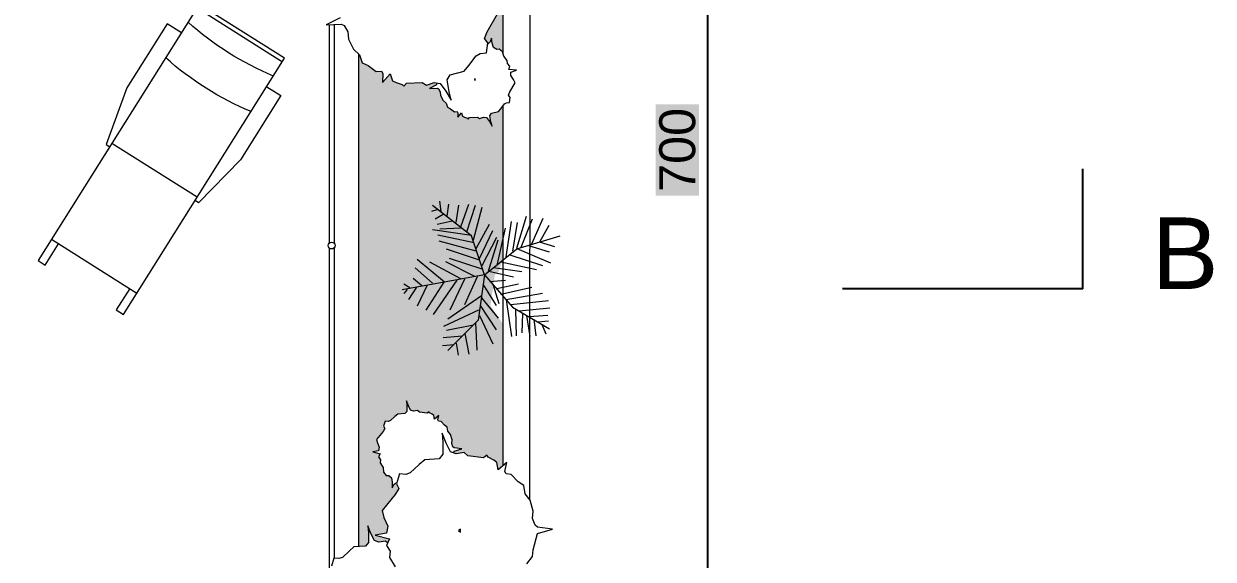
# Model space of a CAD drawing. Header units: millimetres. Extents: x 930 to 6336, y 2219 to 4338.
# Drawn here: x 5452.2 to 5947, y 3071.3 to 3293.9 of the extents above; entities that cross this region are included whole.
import ezdxf

# ---------------------------------------------------------------- set-up
doc = ezdxf.new("R2010")
doc.units = ezdxf.units.MM
for name, color, linetype, lineweight in [('arredi', 5, 'Continuous', 18), ('piante', 102, 'Continuous', 18), ('QUOTE', 3, 'Continuous', 9), ('serramenti e scale', 4, 'Continuous', 18)]:
    doc.layers.add(name, color=color, linetype=linetype, lineweight=lineweight)
doc.layers.add('dettagli', color=6, linetype='Continuous')
doc.styles.get("Standard").update_dxf_attribs({"font": 'arial.ttf'})
doc.dimstyles.new('ook', dxfattribs={"dimtxt": 15, "dimasz": 10, "dimexe": 10, "dimexo": 10, "dimgap": 5, "dimtad": 1, "dimtoh": 1, "dimdec": 0, "dimzin": 0, "dimdsep": 46, "dimtxsty": 'Standard', "dimblk": 'OBLIQUE', "dimcen": 0.09, "dimdle": 10, "dimclrt": 3, "dimadec": 0, "dimazin": 0, "dimtfac": 1, "dimtdec": 0, "dimtofl": 0, "dimtmove": 0, "dimatfit": 3, "dimldrblk": 'OBLIQUE', "dimfxl": 1, "dimtfill": 2, "dimtfillclr": 250, "dimtolj": 1, "dimtzin": 0, "dimarcsym": 0})
pattern_1 = [(127.5, (-69208.5735, -55951.5872), (-5.7804713, -0.18898007), [0, -4.56, 0, -5.1, 0, -4.875]), (97.5, (-69208.5735, -55951.587), (-8.4664382, 5.3093301), [0, -2.46, 0, -4.11, 0, -1.575]), (57.5, (-69208.5735, -55955.277), (-0.01697716, 9.34242559), [0, -1.5, 0, -5.4, 0, -7.05]), (47.5, (-69208.5735, -55955.277), (-2.6330267, 9.0183798), [0, -0.75, 0, -3.54, 0, -4.05])]

# ---------------------------------------------------------------- blocks, each defined once
blk = doc.blocks.new('SOL')
for p, q in [((-0.6316, 0.1064), (-0.9872, 0.0302)), ((-0.1744, 0.1064), (-0.6316, 0.1064)), ((-0.1744, 0.0048), (-0.1744, 0.1064)), ((-1.6476, -0.6048), (-1.6476, 0.0048)), ((-0.9872, 0.0302), (-0.9872, 0.0048)), ((-0.9618, -0.6048), (-0.9618, 0.0048)), ((0.0034, -0.6048), (0.0034, 0.0048)), ((-0.9872, -0.6302), (-0.9872, -0.6048)), ((-0.6316, -0.7064), (-0.9872, -0.6302)), ((-0.1744, -0.6048), (-0.1744, -0.7064)), ((-0.1744, -0.7064), (-0.6316, -0.7064))]:
    blk.add_line(p, q)
blk.add_lwpolyline([(-1.6476, -0.046), (-1.8, -0.046), (-1.8, 0.0048), (0.0288, 0.0048), (0.0288, -0.6048), (-1.8, -0.6048), (-1.8, -0.554), (-1.6476, -0.554)])
for centre in [(1.4512, -0.3), (1.7052, -0.3)]:
    blk.add_arc(centre, 1.829, 170.40687, 189.59313)
blk = doc.blocks.new('_Oblique')
at = {"color": 0, "linetype": 'ByBlock', "lineweight": -2}
blk.add_line((-0.5, -0.5), (0.5, 0.5), dxfattribs=at)
blk = doc.blocks.new('*D60')
at = {"layer": 'Defpoints', "color": 0, "transparency": 16777216}
for p in [(5662.93, 3591.3), (5736.82, 3591.3), (5662.69, 2891.58)]:
    blk.add_point(p, dxfattribs=at)
at = {"layer": 'QUOTE', "color": 0, "lineweight": -2, "transparency": 16777216}
for p, q in [((5736.82, 2881.58), (5736.82, 3601.3)), ((5672.93, 3591.3), (5746.82, 3591.3)), ((5672.69, 2891.58), (5746.82, 2891.58))]:
    blk.add_line(p, q, dxfattribs=at)
at = {"layer": 'QUOTE', "color": 0, "lineweight": -2, "transparency": 16777216, "xscale": 10, "yscale": 10, "zscale": 10}
for p, rotation in [((5736.82, 3591.3), 90), ((5736.82, 2891.58), 270)]:
    blk.add_blockref('_Oblique', p, dxfattribs=dict(at, rotation=rotation))
at = {"layer": 'QUOTE', "color": 3, "transparency": 16777216, "insert": (5724.16, 3241.44), "char_height": 15, "attachment_point": 5, "rotation": 90, "bg_fill": 1, "box_fill_scale": 1.1, "bg_fill_color": 250, "bg_fill_transparency": 0}
blk.add_mtext('\\A1;700', dxfattribs=at)

msp = doc.modelspace()

# ---------------------------------------------------------------- hatches: boundary and pattern name
at = {"layer": 'piante'}
h = msp.add_hatch(dxfattribs=at)
h.set_pattern_fill('AR-SAND', color=256, scale=3, angle=90, style=0)
h.set_pattern_definition(pattern_1)
h.paths.add_polyline_path([(5615.34, 3488.82), (5614.23, 3491.55), (5613.23, 3495.41), (5611.08, 3497.35), (5606.87, 3495.13), (5610.63, 3500.08), (5608.98, 3500.89), (5608.77, 3499.73), (5606.32, 3498.46), (5605.23, 3496.8), (5605.86, 3493.58), (5606.85, 3490.24), (5605.23, 3492.69), (5605.91, 3506.21), (5600.86, 3525.12), (5596.86, 3522.45), (5591.89, 3519.6), (5591.58, 3494.07), (5591.58, 3398.43), (5599.43, 3392.32), (5599.49, 3392.31), (5603.01, 3381.74), (5604.05, 3382.57), (5604.1, 3382.73), (5604.22, 3382.7), (5603.01, 3381.74), (5608.8, 3375.06), (5608.88, 3375.08), (5608.9, 3374.94), (5603.01, 3381.74), (5601.26, 3369.45), (5594.58, 3362.77), (5591.58, 3362.49), (5591.58, 3318.74), (5593.16, 3320.49), (5594.14, 3323.96), (5596.71, 3324.41), (5598.66, 3325.37), (5599.82, 3327.84), (5603.5, 3329.52), (5606.98, 3329.3), (5610.37, 3331.13), (5611.23, 3333.76), (5613.23, 3331.42), (5616.42, 3331.36), (5619.43, 3332.29), (5621.84, 3330.65), (5625.49, 3329.43), (5628.48, 3332.01), (5629.5, 3335.29), (5630.27, 3330.88), (5631.41, 3327.36), (5634.07, 3325.76), (5636.13, 3326.12), (5638.9, 3323.91), (5639.82, 3320.15), (5642.79, 3316.75), (5642.99, 3314.1), (5644.95, 3311.96), (5644.12, 3309.13), (5650.31, 3308.55), (5645.82, 3306.95), (5645.8, 3304.05), (5647.97, 3300.71), (5649.23, 3298.04), (5644.99, 3290.48), (5643.86, 3287.81), (5645.24, 3285.99), (5645.16, 3285.39), (5646.23, 3286.31), (5646.73, 3287.95), (5647.12, 3285.75), (5647.69, 3283.99), (5649.02, 3283.19), (5650.05, 3283.36), (5651.43, 3282.26), (5651.58, 3281.67), (5651.58, 3407.34), (5651.01, 3411.24), (5641.95, 3421.69), (5636.55, 3437.89), (5636.44, 3437.98), (5636.53, 3437.97), (5641.95, 3421.69), (5643.55, 3422.97), (5643.63, 3423.22), (5643.81, 3423.18), (5650.99, 3428.92), (5651.58, 3432.84), (5651.58, 3464.36), (5650.92, 3464.02), (5650.24, 3462.98), (5650.63, 3460.97), (5651.25, 3458.88), (5650.24, 3460.41), (5648.69, 3462.43), (5647.51, 3462.68), (5645.01, 3461.01), (5643.46, 3461.1), (5640.96, 3461.35), (5640.05, 3461.04), (5639.07, 3460.16), (5637.32, 3461.38), (5637.11, 3462.5), (5635.74, 3462.99), (5631.53, 3463.98), (5630.97, 3465.35), (5630.47, 3467.28), (5629.39, 3468.25), (5627.29, 3467.14), (5629.17, 3469.61), (5627.84, 3470.26), (5627.72, 3471.7), (5626.81, 3472.67), (5626.56, 3474.92), (5625.48, 3476.53), (5625.61, 3478.3), (5626.43, 3478.93), (5626.74, 3480.46), (5625.83, 3482.07), (5624.47, 3483.84), (5626.02, 3483.11), (5627.42, 3483.27), (5626.93, 3483.61), (5626.51, 3485.86), (5623.78, 3486.84)])
h.paths.add_polyline_path([(5617.89, 3390.59), (5617.93, 3390.57), (5617.95, 3390.6)], flags=16)
h.paths.add_polyline_path([(5591.58, 3578.8), (5591.58, 3544), (5592.38, 3516.95), (5594.49, 3516.93), (5597.27, 3503.91), (5598.73, 3521.05), (5598.36, 3505.55), (5598.5, 3530.09), (5605.78, 3521.77), (5610.24, 3533.93), (5611.61, 3534.73), (5607.2, 3539.4), (5611.63, 3536.03), (5614.35, 3537.09), (5615.08, 3537.91), (5614.7, 3540.96), (5617.23, 3539.83), (5620.87, 3541.09), (5623.06, 3543.8), (5626.78, 3545.38), (5629.38, 3544.56), (5631.41, 3545.35), (5633.48, 3546.94), (5636.7, 3545.32), (5639.35, 3545.3), (5642.82, 3548.49), (5644.64, 3551.68), (5644.19, 3548), (5644.35, 3544.79), (5646.01, 3543.49), (5649.56, 3543.15), (5651.58, 3542.62), (5651.58, 3578.8)])
h = msp.add_hatch(dxfattribs=at)
h.set_pattern_fill('AR-SAND', color=256, scale=3, angle=90, style=0)
h.set_pattern_definition(pattern_1)
h.paths.add_polyline_path([(5629.92, 3052.65), (5627.12, 3051.84), (5625.66, 3046.46), (5625.45, 3044.19), (5623.57, 3041.74), (5621.49, 3039.79), (5621.07, 3038.16), (5622.53, 3036.05), (5624.62, 3033.93), (5621.9, 3035.07), (5618.15, 3035.4), (5616.48, 3034.09), (5615.23, 3031.49), (5613.14, 3031.49), (5611.47, 3031), (5610.22, 3029.21), (5607.09, 3028.4), (5604.38, 3029.05), (5601.45, 3028.07), (5600.41, 3026.12), (5599.16, 3028.23), (5596.65, 3028.72), (5594.15, 3028.4), (5592.48, 3030.02), (5591.58, 3030.51), (5591.58, 2897.65), (5651.58, 2897.65), (5651.58, 3057.54), (5651.09, 3056.51), (5648.48, 3056.51), (5646.39, 3055.9), (5644.83, 3053.67), (5640.91, 3052.65), (5637.52, 3053.46), (5633.87, 3052.24), (5632.57, 3049.8), (5631, 3052.44)])
h.paths.add_polyline_path([(5603.95, 2978.92), (5604.01, 2978.9), (5604.04, 2978.95)], flags=16)
h.paths.add_polyline_path([(5609.61, 3268.62), (5607.09, 3269.42), (5605.63, 3270.2), (5604.59, 3273.12), (5601.52, 3269.48), (5601.66, 3273.23), (5600.97, 3274.14), (5598.88, 3273.98), (5595.53, 3276.49), (5592.94, 3277.7), (5591.83, 3281.01), (5591.58, 3281.24), (5591.58, 3076.55), (5594.36, 3076.74), (5595.61, 3078.21), (5595.61, 3082.27), (5595.4, 3085.2), (5596.65, 3081.95), (5598.12, 3079.02), (5599.99, 3078.37), (5602.71, 3078.86), (5603.58, 3078.06), (5604.39, 3079.71), (5598.4, 3081.34), (5603.09, 3082.15), (5603.61, 3085), (5602.05, 3088.66), (5601.26, 3091.51), (5606.74, 3098.22), (5608.31, 3100.67), (5607.26, 3102.7), (5607.45, 3103.27), (5606.24, 3102.55), (5605.46, 3101.02), (5605.46, 3103.26), (5605.19, 3105.09), (5604.02, 3106.11), (5602.98, 3106.11), (5601.8, 3107.43), (5601.67, 3109.36), (5600.5, 3111.3), (5600.63, 3112.62), (5599.85, 3113.84), (5600.5, 3115.16), (5597.5, 3115.98), (5599.85, 3116.38), (5600.11, 3117.81), (5599.33, 3119.64), (5598.93, 3121.06), (5601.67, 3124.42), (5602.46, 3125.64), (5601.93, 3126.66), (5602.59, 3128.69), (5603.89, 3128.59), (5604.8, 3128.9), (5606.63, 3130.63), (5607.8, 3131.64), (5610.8, 3131.85), (5611.59, 3132.76), (5611.59, 3135.31), (5611.45, 3137.14), (5612.24, 3135.1), (5613.15, 3133.27), (5614.32, 3132.86), (5616.02, 3133.17), (5616.8, 3132.46), (5620.06, 3132.05), (5620.72, 3132.56), (5620.98, 3132.15), (5622.15, 3131.54), (5622.8, 3131.03), (5623.06, 3129.51), (5624.89, 3131.03), (5624.5, 3129.2), (5624.76, 3128.69), (5625.8, 3128.59), (5627.24, 3127.07), (5628.41, 3126.25), (5628.67, 3124.52), (5629.71, 3123.2), (5630.37, 3120.96), (5630.24, 3119.44), (5630.76, 3118.01), (5631.28, 3117.6), (5634.41, 3117.2), (5631.28, 3116.28), (5631.05, 3115.46), (5632.04, 3115.11), (5635.44, 3115.72), (5637, 3114.3), (5643.52, 3113.48), (5644.83, 3114.5), (5645.35, 3113.69), (5647.7, 3112.47), (5649, 3111.45), (5649.52, 3108.4), (5651.58, 3110.12), (5651.58, 3168.96), (5646.37, 3176.74), (5648.2, 3189.56), (5631.32, 3186.45), (5631.44, 3186.64), (5631.61, 3186.51), (5648.2, 3189.56), (5642.8, 3205.76), (5642.69, 3205.85), (5642.78, 3205.84), (5648.2, 3189.56), (5649.8, 3190.84), (5651.58, 3196.56), (5651.58, 3259.82), (5650.66, 3258.58), (5649.68, 3257.38), (5646.76, 3256.66), (5646.15, 3255.63), (5646.58, 3253.12), (5647.03, 3251.34), (5645.9, 3253.21), (5644.69, 3254.86), (5643.46, 3255.06), (5641.85, 3254.47), (5640.95, 3255.03), (5637.67, 3254.87), (5637.12, 3254.26), (5636.79, 3254.62), (5635.53, 3255.02), (5634.8, 3255.41), (5634.28, 3256.86), (5632.74, 3255.05), (5632.81, 3256.92), (5632.47, 3257.38), (5631.42, 3257.3), (5629.75, 3258.55), (5628.45, 3259.15), (5627.9, 3260.81), (5626.64, 3261.94), (5625.62, 3264.03), (5625.48, 3265.56), (5624.73, 3266.87), (5624.14, 3267.18), (5620.99, 3267.04), (5623.91, 3268.48), (5623.99, 3269.34), (5622.96, 3269.5), (5619.72, 3268.32), (5617.94, 3269.45), (5611.37, 3269.14), (5610.26, 3267.91)])

# ---------------------------------------------------------------- linework, layer by layer
at = {"layer": 'dettagli'}
for q in [(5892.82, 3233.63), (5792.82, 3183.63)]:
    msp.add_line((5892.82, 3183.63), q, dxfattribs=at)
at = {"layer": 'piante'}
for p, q in [((5622.01, 3216.05), (5624.24, 3216.71)), ((5622.01, 3216.05), (5624.24, 3216.71)), ((5638.49, 3205.76), (5622.29, 3218.36)), ((5638.49, 3205.76), (5622.29, 3218.36)), ((5625.91, 3215.84), (5625.36, 3220.18)), ((5625.91, 3215.84), (5625.36, 3220.18)), ((5628.42, 3213.88), (5628.98, 3218.88)), ((5628.42, 3213.88), (5628.98, 3218.88)), ((5632.04, 3211.27), (5633.16, 3218.44)), ((5632.04, 3211.27), (5633.16, 3218.44)), ((5633.99, 3209.53), (5637.34, 3218.88)), ((5633.99, 3209.53), (5637.34, 3218.88)), ((5636.5, 3207.36), (5640.13, 3218.44)), ((5636.5, 3207.36), (5640.13, 3218.44)), ((5639.29, 3204.1), (5642.91, 3217.58)), ((5639.29, 3204.1), (5642.91, 3217.58)), ((5623.41, 3212.79), (5626.75, 3214.75)), ((5623.41, 3212.79), (5626.75, 3214.75)), ((5624.24, 3210.62), (5630.37, 3211.92)), ((5624.24, 3210.62), (5630.37, 3211.92)), ((5652.94, 3196.93), (5655.17, 3211.71)), ((5652.94, 3196.93), (5655.17, 3211.71)), ((5657.4, 3200.62), (5661.3, 3213.88)), ((5657.4, 3200.62), (5661.3, 3213.88)), ((5659.07, 3201.06), (5663.81, 3212.79)), ((5659.07, 3201.06), (5663.81, 3212.79)), ((5663.53, 3202.36), (5668.27, 3213.01)), ((5663.53, 3202.36), (5668.27, 3213.01)), ((5638.45, 3205.84), (5622.29, 3208.23)), ((5638.45, 3205.84), (5622.29, 3208.23)), ((5625.36, 3208.66), (5633.99, 3209.1)), ((5625.36, 3208.66), (5633.99, 3209.1)), ((5640.4, 3200.4), (5645.98, 3210.62)), ((5640.4, 3200.4), (5645.98, 3210.62)), ((5641.8, 3196.27), (5647.37, 3208.01)), ((5641.8, 3196.27), (5647.37, 3208.01)), ((5649.32, 3194.1), (5652.66, 3208.88)), ((5649.32, 3194.1), (5652.66, 3208.88)), ((5655.73, 3199.32), (5657.68, 3211.27)), ((5655.73, 3199.32), (5657.68, 3211.27)), ((5666.87, 3203.23), (5670.78, 3210.19)), ((5666.87, 3203.23), (5670.78, 3210.19)), ((5639.57, 3202.8), (5624.52, 3206.06)), ((5639.57, 3202.8), (5624.52, 3206.06)), ((5640.4, 3199.32), (5625.08, 3203.45)), ((5640.4, 3199.32), (5625.08, 3203.45)), ((5643.89, 3189.56), (5638.49, 3205.76)), ((5643.89, 3189.56), (5638.49, 3205.76)), ((5642.91, 3193.45), (5649.04, 3205.19)), ((5642.91, 3193.45), (5649.04, 3205.19)), ((5645.42, 3190.62), (5649.6, 3204.1)), ((5645.42, 3190.62), (5649.6, 3204.1)), ((5657.39, 3200.36), (5675.39, 3205.76)), ((5657.39, 3200.36), (5675.39, 3205.76)), ((5662.14, 3201.71), (5670.78, 3199.1)), ((5662.14, 3201.71), (5670.78, 3199.1)), ((5666.6, 3203.23), (5673.01, 3201.27)), ((5666.6, 3203.23), (5673.01, 3201.27)), ((5641.8, 3195.62), (5628.14, 3200.19)), ((5641.8, 3195.62), (5628.14, 3200.19)), ((5643.89, 3189.56), (5657.39, 3200.36)), ((5643.89, 3189.56), (5657.39, 3200.36)), ((5654.06, 3198.01), (5667.99, 3193.45)), ((5654.06, 3198.01), (5667.99, 3193.45)), ((5657.4, 3200.4), (5671.33, 3194.54)), ((5657.4, 3200.4), (5671.33, 3194.54)), ((5622.29, 3186.06), (5615.05, 3192.36)), ((5622.29, 3186.06), (5615.05, 3192.36)), ((5627.31, 3186.49), (5615.88, 3195.84)), ((5627.31, 3186.49), (5615.88, 3195.84)), ((5633.99, 3187.8), (5621.18, 3194.75)), ((5633.99, 3187.8), (5621.18, 3194.75)), ((5639.85, 3188.88), (5627.86, 3194.97)), ((5639.85, 3188.88), (5627.86, 3194.97)), ((5642.91, 3191.93), (5629.26, 3196.27)), ((5642.91, 3191.93), (5629.26, 3196.27)), ((5647.65, 3192.58), (5659.35, 3190.84)), ((5647.65, 3192.58), (5659.35, 3190.84)), ((5650.71, 3194.97), (5665.48, 3191.71)), ((5650.71, 3194.97), (5665.48, 3191.71)), ((5643.89, 3189.56), (5609.69, 3183.26)), ((5643.89, 3189.56), (5609.69, 3183.26)), ((5617.83, 3184.97), (5614.21, 3188.02)), ((5617.83, 3184.97), (5614.21, 3188.02)), ((5632.32, 3187.36), (5622.57, 3173.02)), ((5632.32, 3187.36), (5622.57, 3173.02)), ((5629.54, 3174.97), (5635.67, 3187.8)), ((5629.54, 3174.97), (5635.67, 3187.8)), ((5635.67, 3177.15), (5640.96, 3188.88)), ((5635.67, 3177.15), (5640.96, 3188.88)), ((5643.89, 3189.56), (5641.19, 3170.66)), ((5643.89, 3189.56), (5641.19, 3170.66)), ((5643.89, 3189.56), (5655.59, 3176.06)), ((5643.89, 3189.56), (5655.59, 3176.06)), ((5645.7, 3191.06), (5656.01, 3188.67)), ((5645.7, 3191.06), (5656.01, 3188.67)), ((5645.98, 3186.71), (5652.66, 3187.36)), ((5645.98, 3186.71), (5652.66, 3187.36)), ((5612.82, 3184.1), (5610.31, 3185.62)), ((5612.82, 3184.1), (5610.31, 3185.62)), ((5611.7, 3183.45), (5610.31, 3181.71)), ((5611.7, 3183.45), (5610.31, 3181.71)), ((5615.6, 3184.32), (5612.26, 3179.32)), ((5615.6, 3184.32), (5612.26, 3179.32)), ((5620.06, 3185.19), (5615.88, 3176.5)), ((5620.06, 3185.19), (5615.88, 3176.5)), ((5627.03, 3186.49), (5619.5, 3174.76)), ((5627.03, 3186.49), (5619.5, 3174.76)), ((5643.19, 3185.62), (5648.76, 3176.71)), ((5643.19, 3185.62), (5648.76, 3176.71)), ((5647.37, 3185.62), (5649.88, 3177.58)), ((5647.37, 3185.62), (5649.88, 3177.58)), ((5649.04, 3183.89), (5657.96, 3185.84)), ((5649.04, 3183.89), (5657.96, 3185.84)), ((5650.71, 3181.49), (5663.53, 3184.32)), ((5650.71, 3181.49), (5663.53, 3184.32)), ((5652.94, 3179.32), (5667.99, 3181.93)), ((5652.94, 3179.32), (5667.99, 3181.93)), ((5642.63, 3180.84), (5628.7, 3171.06)), ((5642.63, 3180.84), (5628.7, 3171.06)), ((5642.08, 3176.71), (5648.76, 3166.71)), ((5642.08, 3176.71), (5648.76, 3166.71)), ((5642.63, 3179.97), (5649.6, 3171.5)), ((5642.63, 3179.97), (5649.6, 3171.5)), ((5651.55, 3180.41), (5651.55, 3171.5)), ((5651.55, 3180.41), (5651.55, 3171.5)), ((5652.94, 3179.1), (5655.17, 3163.89)), ((5652.94, 3179.1), (5655.17, 3163.89)), ((5654.89, 3177.15), (5670.5, 3178.89)), ((5654.89, 3177.15), (5670.5, 3178.89)), ((5627.03, 3168.24), (5641.52, 3174.97)), ((5627.03, 3168.24), (5641.52, 3174.97)), ((5641.8, 3172.58), (5647.37, 3160.85)), ((5641.8, 3172.58), (5647.37, 3160.85)), ((5655.59, 3176.06), (5670.89, 3167.06)), ((5655.59, 3176.06), (5670.89, 3167.06)), ((5656.84, 3174.97), (5657.12, 3164.11)), ((5656.84, 3174.97), (5657.12, 3164.11)), ((5658.24, 3174.54), (5671.06, 3175.84)), ((5658.24, 3174.54), (5671.06, 3175.84)), ((5659.63, 3173.45), (5659.35, 3165.41)), ((5659.63, 3173.45), (5659.35, 3165.41)), ((5661.3, 3172.58), (5662.7, 3163.89)), ((5661.3, 3172.58), (5662.7, 3163.89)), ((5662.42, 3172.15), (5670.22, 3172.8)), ((5662.42, 3172.15), (5670.22, 3172.8)), ((5628.14, 3166.5), (5639.29, 3168.67)), ((5628.14, 3166.5), (5639.29, 3168.67)), ((5641.19, 3170.66), (5628.59, 3158.06)), ((5641.19, 3170.66), (5628.59, 3158.06)), ((5640.13, 3169.54), (5640.68, 3158.24)), ((5640.13, 3169.54), (5640.68, 3158.24)), ((5664.37, 3171.06), (5665.2, 3164.11)), ((5664.37, 3171.06), (5665.2, 3164.11)), ((5666.04, 3169.97), (5670.5, 3170.41)), ((5666.04, 3169.97), (5670.5, 3170.41)), ((5667.71, 3168.89), (5669.38, 3164.98)), ((5667.71, 3168.89), (5669.38, 3164.98)), ((5626.75, 3163.45), (5634.55, 3164.11)), ((5626.75, 3163.45), (5634.55, 3164.11)), ((5635.67, 3165.19), (5637.34, 3156.5)), ((5635.67, 3165.19), (5637.34, 3156.5)), ((5631.21, 3160.41), (5626.47, 3159.98)), ((5631.21, 3160.41), (5626.47, 3159.98)), ((5632.04, 3161.06), (5632.88, 3156.06)), ((5632.04, 3161.06), (5632.88, 3156.06))]:
    msp.add_line(p, q, dxfattribs=at)
for points in [[(5583.86, 3296.35), (5578.01, 3293.47), (5584.31, 3293.75), (5585.48, 3293.13), (5587, 3290.5), (5587.26, 3287.45), (5589.32, 3283.26), (5591.83, 3281.01), (5592.94, 3277.7), (5595.53, 3276.49), (5598.88, 3273.98), (5600.97, 3274.14), (5601.66, 3273.23), (5601.52, 3269.48), (5604.59, 3273.12), (5605.63, 3270.2), (5607.09, 3269.42), (5609.61, 3268.62), (5610.26, 3267.91), (5611.37, 3269.14), (5617.94, 3269.45), (5619.72, 3268.32), (5622.96, 3269.5), (5625.41, 3269.1), (5627.84, 3265.81), (5630.08, 3262.07), (5629.19, 3265.63), (5628.32, 3270.64), (5629.55, 3272.72), (5635.39, 3274.15), (5637.35, 3276.56), (5640.36, 3280.59), (5642.05, 3281.5), (5644.66, 3281.75), (5645.24, 3285.99), (5643.86, 3287.81), (5644.99, 3290.48), (5649.23, 3298.04)], [(5623.99, 3269.3), (5623.91, 3268.48), (5620.99, 3267.04), (5624.14, 3267.18), (5624.73, 3266.87), (5625.48, 3265.56), (5625.62, 3264.03), (5626.64, 3261.94), (5627.9, 3260.81), (5628.45, 3259.15), (5629.75, 3258.55), (5631.42, 3257.3), (5632.47, 3257.38), (5632.81, 3256.92), (5632.74, 3255.05), (5634.28, 3256.86), (5634.8, 3255.41), (5635.53, 3255.02), (5636.79, 3254.62), (5637.12, 3254.26), (5637.67, 3254.87), (5640.95, 3255.03), (5641.85, 3254.47), (5643.46, 3255.06), (5644.69, 3254.86), (5645.9, 3253.21), (5647.03, 3251.34), (5646.58, 3253.12), (5646.15, 3255.63), (5646.76, 3256.66), (5649.68, 3257.38), (5650.66, 3258.58), (5652.16, 3260.6), (5653.01, 3261.06), (5654.31, 3261.18), (5654.61, 3263.3), (5653.92, 3264.21), (5654.48, 3265.55), (5656.6, 3269.33), (5655.97, 3270.66), (5654.88, 3272.33), (5654.9, 3273.78), (5657.14, 3274.58), (5654.05, 3274.87), (5654.46, 3276.29), (5653.48, 3277.35), (5653.38, 3278.68), (5651.89, 3280.38), (5651.43, 3282.26), (5650.05, 3283.36), (5649.02, 3283.19), (5647.69, 3283.99), (5647.12, 3285.75), (5646.73, 3287.95), (5646.23, 3286.31), (5645.09, 3285.33)], [(5631.06, 3115.49), (5631.28, 3116.28), (5634.41, 3117.2), (5631.28, 3117.6), (5630.76, 3118.01), (5630.24, 3119.44), (5630.37, 3120.96), (5629.71, 3123.2), (5628.67, 3124.52), (5628.41, 3126.25), (5627.24, 3127.07), (5625.8, 3128.59), (5624.76, 3128.69), (5624.5, 3129.2), (5624.89, 3131.03), (5623.06, 3129.51), (5622.8, 3131.03), (5622.15, 3131.54), (5620.98, 3132.15), (5620.72, 3132.56), (5620.06, 3132.05), (5616.8, 3132.46), (5616.02, 3133.17), (5614.32, 3132.86), (5613.15, 3133.27), (5612.24, 3135.1), (5611.45, 3137.14), (5611.59, 3135.31), (5611.59, 3132.76), (5610.8, 3131.85), (5607.8, 3131.64), (5606.63, 3130.63), (5604.8, 3128.9), (5603.89, 3128.59), (5602.59, 3128.69), (5601.93, 3126.66), (5602.46, 3125.64), (5601.67, 3124.42), (5598.93, 3121.06), (5599.33, 3119.64), (5600.11, 3117.81), (5599.85, 3116.38), (5597.5, 3115.98), (5600.5, 3115.16), (5599.85, 3113.84), (5600.63, 3112.62), (5600.5, 3111.3), (5601.67, 3109.36), (5601.8, 3107.43), (5602.98, 3106.11), (5604.02, 3106.11), (5605.19, 3105.09), (5605.46, 3103.26), (5605.46, 3101.02), (5606.24, 3102.55), (5607.53, 3103.32)], [(5661.52, 3069.33), (5663.87, 3072.38), (5664.13, 3075.23), (5665.95, 3081.95), (5672.21, 3083.78), (5665.95, 3084.59), (5664.91, 3085.41), (5663.87, 3088.25), (5664.13, 3091.31), (5662.82, 3095.78), (5660.74, 3098.43), (5660.22, 3101.89), (5657.87, 3103.51), (5655, 3106.57), (5652.91, 3106.77), (5652.39, 3107.79), (5653.17, 3111.45), (5649.52, 3108.4), (5649, 3111.45), (5647.7, 3112.47), (5645.35, 3113.69), (5644.83, 3114.5), (5643.52, 3113.48), (5637, 3114.3), (5635.44, 3115.72), (5632.04, 3115.11), (5629.7, 3115.93), (5627.87, 3119.59), (5626.31, 3123.66), (5626.57, 3120), (5626.57, 3114.91), (5625, 3113.08), (5619, 3112.67), (5616.65, 3110.64), (5613, 3107.18), (5611.18, 3106.57), (5608.57, 3106.77), (5607.26, 3102.7), (5608.31, 3100.67), (5606.74, 3098.22), (5601.26, 3091.51), (5602.05, 3088.66), (5603.61, 3085), (5603.09, 3082.15), (5598.4, 3081.34), (5604.39, 3079.71), (5603.09, 3077.06), (5604.66, 3074.62), (5604.39, 3071.98), (5606.74, 3068.11)], [(5603.74, 3077.91), (5602.71, 3078.86), (5599.99, 3078.37), (5598.12, 3079.02), (5596.65, 3081.95), (5595.4, 3085.2), (5595.61, 3082.27), (5595.61, 3078.21), (5594.36, 3076.74), (5589.56, 3076.41), (5587.68, 3074.79), (5584.76, 3072.02), (5583.3, 3071.53), (5581.21, 3071.69), (5580.17, 3068.44)]]:
    msp.add_lwpolyline(points, dxfattribs=at)
for points in [[(5640.21, 3270.7), (5639.77, 3270.94), (5639.88, 3270.34)], [(5633.09, 3083.17), (5633.87, 3082.56), (5633.87, 3083.78)]]:
    msp.add_lwpolyline(points, close=True, dxfattribs=at)
at = {"layer": 'serramenti e scale'}
for p, q in [((5662.76, 3095.87), (5662.9, 3497.18)), ((5591.58, 3076.55), (5591.58, 3281.24)), ((5591.58, 3076.55), (5591.58, 3281.24))]:
    msp.add_line(p, q, dxfattribs=at)
at = {"layer": 'serramenti e scale', "linetype": 'ByBlock'}
for p, q in [((5579.31, 3293.53), (5579.31, 3202.7)), ((5581.31, 3293.62), (5581.31, 3202.66)), ((5579.31, 3200.66), (5579.31, 3064.32)), ((5581.31, 3200.7), (5581.31, 3071.69))]:
    msp.add_line(p, q, dxfattribs=at)
at = {"layer": 'serramenti e scale'}
for points in [[(5651.58, 3464.36), (5651.58, 3281.67)], [(5651.58, 3464.36), (5651.58, 3281.67)], [(5591.58, 3076.55), (5591.58, 3281.24)], [(5591.58, 3076.55), (5591.58, 3281.24)], [(5651.58, 3259.82), (5651.58, 3110.12)], [(5651.58, 3259.82), (5651.58, 3110.12)]]:
    msp.add_lwpolyline(points, dxfattribs=at)
at = {"layer": 'serramenti e scale', "linetype": 'ByBlock'}
msp.add_circle((5580.29, 3201.68), 1.42, dxfattribs=at)

# ---------------------------------------------------------------- block references
at = {"layer": 'arredi', "xscale": -68.82389210178916, "yscale": 68.82389210178916, "zscale": 68.82389210178916, "rotation": 237.7936038915259}
msp.add_blockref('SOL', (5559.39, 3278.06), dxfattribs=at)

# ---------------------------------------------------------------- texts
at = {"layer": 'dettagli'}
msp.add_text('B', height=29.74, rotation=360, dxfattribs=at).set_placement((5921.52, 3183.63))

# ---------------------------------------------------------------- dimensions: what is measured, and where the dimension line sits
at = {"layer": 'QUOTE'}
dim = msp.add_linear_dim(base=(5736.82, 3591.3), p1=(5662.69, 2891.58), p2=(5662.93, 3591.3), angle=90, dimstyle='ook', dxfattribs=at)
dim.commit()
dim.dimension.update_dxf_attribs({"geometry": '*D60', "text_midpoint": (5724.16, 3241.44)})

doc.saveas('drawing.dxf')
